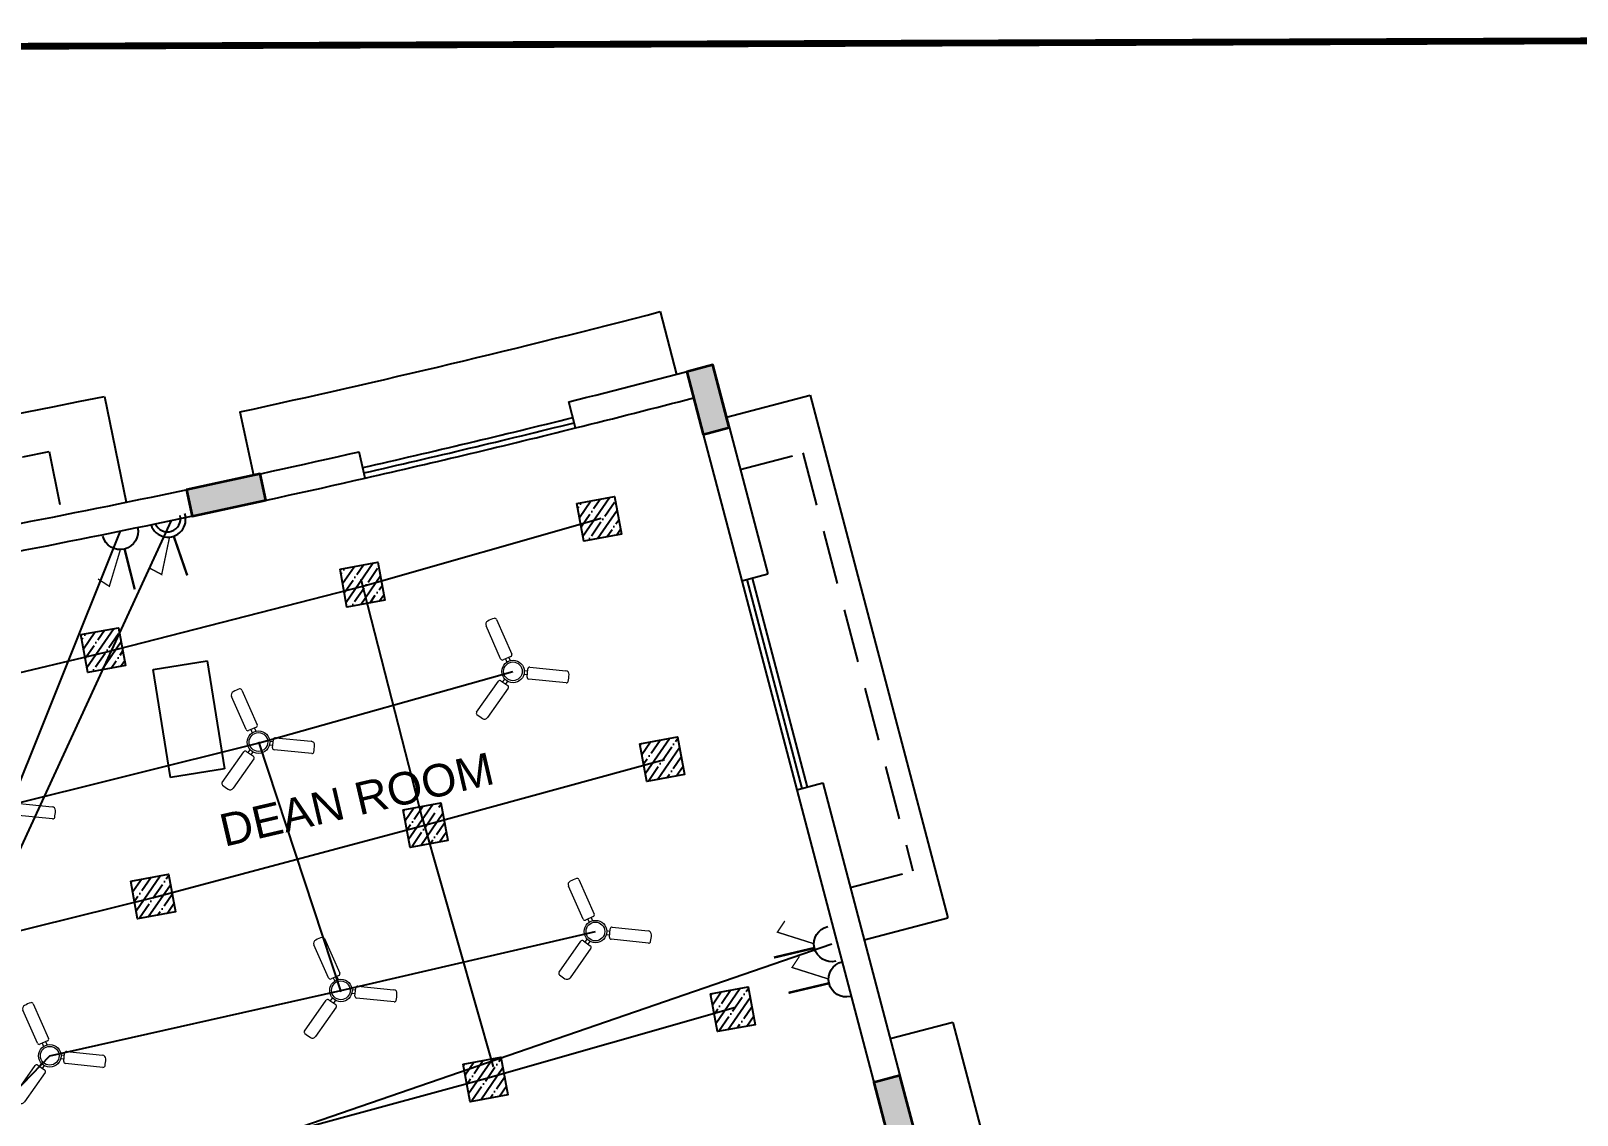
# Model space of a CAD drawing. Header units: inches. Extents: x -221585 to 401252, y -284294 to 332380.
# Drawn here: x 147030 to 148462, y 40882 to 41885 of the extents above; entities that cross this region are included whole.
import ezdxf

# ---------------------------------------------------------------- set-up
doc = ezdxf.new("R2010")
doc.units = ezdxf.units.IN
doc.header["$MEASUREMENT"] = 0
doc.linetypes.add('HIDDEN', pattern=[0.375, 0.25, -0.125])
doc.linetypes.add('HIDDEN2', pattern=[0.1875, 0.125, -0.0625])
for name, color, linetype, lineweight in [('ceilingfan', 1, 'Continuous', 15), ('column fa 25', 3, 'Continuous', 35), ('text', 72, 'HIDDEN2', 5)]:
    doc.layers.add(name, color=color, linetype=linetype, lineweight=lineweight)
for name, color, linetype in [('E-LIGHT', 7, 'Continuous'), ('Power', 7, 'Continuous'), ('UPS', 7, 'Continuous')]:
    doc.layers.add(name, color=color, linetype=linetype)
doc.styles.add('DIM', font='arial.ttf')

# ---------------------------------------------------------------- blocks, each defined once
blk = doc.blocks.new('ddfe')
at = {"layer": 'column fa 25', "ltscale": 10}
h = blk.add_hatch(color=3, dxfattribs=at)
h.set_gradient(color1=(141, 141, 141), color2=(145, 145, 145), one_color=1, tint=0.5699999928474426, name='CYLINDER')
h.paths.add_polyline_path([(177039.0371168449, 119902.3598854549), (177064.0371168449, 119902.3598854549), (177064.0371168449, 119962.3598854549), (177039.0371168449, 119962.3598854549)])
at = {"layer": 'column fa 25', "color": 2, "ltscale": 10}
blk.add_lwpolyline([(177039.0371168449, 119902.3598854549), (177064.0371168449, 119902.3598854549), (177064.0371168449, 119962.3598854549), (177039.0371168449, 119962.3598854549)], close=True, dxfattribs=at)
blk = doc.blocks.new('dd')
at = {"layer": 'column fa 25', "ltscale": 10}
h = blk.add_hatch(color=3, dxfattribs=at)
h.set_gradient(color1=(141, 141, 141), color2=(145, 145, 145), one_color=1, tint=0.5699999928474426, name='CYLINDER')
h.paths.add_polyline_path([(177327.7670854307, 119885.9636786617), (177352.7670854306, 119885.9636786617), (177352.7670854306, 119955.9636786617), (177327.7670854306, 119955.9636786617)])
at = {"layer": 'column fa 25', "color": 1, "ltscale": 10}
blk.add_lwpolyline([(177327.7670854307, 119885.9636786617), (177352.7670854307, 119885.9636786617), (177352.7670854307, 119955.9636786617), (177327.7670854307, 119955.9636786617)], close=True, dxfattribs=at)
blk = doc.blocks.new('Fan')
at = {"color": 6}
for p, q in [((-5.849026260251963, 15.66400337368628), (-5.849026260251963, 48.44635520340265)), ((5.200973739748036, 50.06313663481605), (5.200973739748036, 15.66400337368628)), ((3.500973739748037, 13.96400337368628), (-4.149026260251963, 13.96400337368628)), ((-1.87770297377526, 13.96400337368628), (-1.87770297377526, 10.81553400156918)), ((1.52229702622474, 13.96400337368628), (1.522297026224788, 10.82186680995101)), ((-45.2404408547329, -19.50379770972495), (-15.92297506288175, -1.901457628729635)), ((-10.23497911401192, -11.37506317707501), (-38.20033286315331, -28.16558902513616)), ((-13.59042098638705, -2.48385910557203), (-9.652577637169477, -9.042509100580359)), ((-12.57189563519764, -4.180257539202413), (-9.8780166864319, -2.562840340530685)), ((-10.82174303554538, -7.095213092539459), (-8.122434717673471, -5.47453607591113)), ((10.34429993121928, -7.337524472641705), (7.615734996249515, -5.779334631571107)), ((12.03036460478713, -4.385036383496096), (9.296300392959104, -2.823706094044032)), ((9.363071429136001, -9.05576548115557), (13.15671694466373, -2.412667280578107)), ((39.71391610298798, -28.34576269635517), (9.99628313692481, -11.37504186251227)), ((15.47599332602043, -1.77945557278925), (43.81474874170765, -17.96274673488785))]:
    blk.add_line(p, q, dxfattribs=at)
for centre, radius in [((-0.1589703073786836, 0.761382718568619), 10.2), ((-0.1807006427861353, 0.8705245543218709), 8.5)]:
    blk.add_circle(centre, radius, dxfattribs=at)
for centre, radius, start, end in [((-2.449026260251963, 48.44635520340265), 3.4, 92.73501415570652, 180), ((-0.17770297377526, 0.9005763105471019), 51, 85.72071533121701, 92.73501415570644), ((3.500973739748037, 50.06313663481605), 1.7, 0, 85.72071533121682), ((-4.149026260251963, 15.66400337368628), 1.7, 180, 270), ((3.500973739748037, 15.66400337368628), 1.7, 270, 0), ((-15.04789876305563, -3.358935405398158), 1.7, 30.98079720153926, 120.9807972015393), ((-11.11005541383805, -9.917585400406487), 1.7, 300.9807972015392, 30.98079720153926), ((10.83931547370878, -9.898797817939494), 1.7, 150.2707944250351, 240.2707944250351), ((14.63296098923651, -3.255699617362031), 1.7, 60.27079442503516, 150.2707944250351), ((-44.36536455490677, -20.96127548639348), 1.7, 120.9807972015392, 206.323910404058), ((-0.17770297377526, 0.9005763105471019), 51, 206.323910404057, 213.3255285482934), ((-39.95048546280557, -25.25063347179912), 3.4, 213.3255285482932, 300.9807972015392), ((40.55694843977195, -26.86951865178239), 1.7, 240.270794425035, 325.7165135963652), ((-0.17770297377526, 0.9005763105471019), 51, 325.7165135963653, 332.7215459220115), ((42.12868406813975, -20.91523482403341), 3.4, 332.7215459220112, 60.27079442503499)]:
    blk.add_arc(centre, radius, start, end, dxfattribs=at)
blk = doc.blocks.new('erewrewgregre')
for p, q in [((1543.251344523839, -964.4104493089363), (1543.251344523839, -964.917449308936)), ((1544.265344523839, -964.410449308936), (1543.251344523839, -964.4104493089363)), ((1544.265344523839, -964.917449308936), (1544.265344523839, -964.410449308936)), ((1543.251344523839, -964.917449308936), (1544.265344523839, -964.917449308936))]:
    blk.add_line(p, q)
blk = doc.blocks.new('16A')
at = {"layer": 'E-LIGHT', "color": 1}
for points, const_width in [([(5916857.366714802, -1642747.975338838), (5916860.891650997, -1642951.992928883)], 11.65988794327691), ([(5916882.032295416, -1642953.270097609), (5916975.242443752, -1642791.073573196), (5917020.964289616, -1642838.47335907)], 6.642188769785341)]:
    blk.add_lwpolyline(points, dxfattribs=dict(at, const_width=const_width))
for centre, radius, start, end in [((5916862.402337939, -1643039.429038902), 87.44915957457684, 0.9898356028704102, 180.9898356028704), ((5916863.32023774, -1643042.72878111), 64.56889370226126, 4.272535480229126, 175.7578829961993)]:
    blk.add_arc(centre, radius, start, end, dxfattribs=at)
blk = doc.blocks.new('ups 6A')
at = {"layer": 'E-LIGHT', "color": 4}
for points, const_width in [([(5905666.90733631, -1658491.29132338), (5905670.432272505, -1658287.273733335)], 11.6598879432769), ([(5905691.572916924, -1658285.996564608), (5905784.783065259, -1658448.193089021), (5905830.504911125, -1658400.793303147)], 6.642188769785338)]:
    blk.add_lwpolyline(points, dxfattribs=dict(at, const_width=const_width))
blk.add_arc((5905671.942959446, -1658199.837623316), 87.44915957457678, 179.0101643971296, 359.0101643971296, dxfattribs=at)

msp = doc.modelspace()

# ---------------------------------------------------------------- hatches: boundary and pattern name
at = {"ltscale": 10}
h = msp.add_hatch(dxfattribs=at)
h.set_pattern_fill('ANSI35', color=1, scale=50, angle=10.47613211229645)
h.set_pattern_definition([(55.47613211229646, (27837.25167215559, -165857.0893357901), (-10.29862709311116, 7.084368708433852), []), (55.47613211229646, (27845.94317004177, -165855.4822066005), (-10.29862709311116, 7.084368708433852), [15.62499999999999, -3.124999999999997, 0, -3.124999999999997])])
h.paths.add_polyline_path([(147576.9514881618, 41419.6662961997), (147570.496668285, 41454.57453735211), (147535.5884271325, 41448.11971747529), (147542.0432470094, 41413.21147632284)])
h = msp.add_hatch(dxfattribs=at)
h.set_pattern_fill('ANSI35', color=1, scale=50, angle=10.47613211229645)
h.set_pattern_definition([(55.47613211229646, (27618.09260713718, -165918.0512344204), (-10.29862709311116, 7.084368708433852), []), (55.47613211229646, (27626.78410502336, -165916.4441052307), (-10.29862709311116, 7.084368708433852), [15.62499999999999, -3.124999999999997, 0, -3.124999999999997])])
h.paths.add_polyline_path([(147357.7924231434, 41358.70439756945), (147351.3376032666, 41393.61263872186), (147316.4293621141, 41387.15781884504), (147322.884181991, 41352.24957769259)])
h = msp.add_hatch(dxfattribs=at)
h.set_pattern_fill('ANSI35', color=1, scale=50, angle=10.47613211229645)
h.set_pattern_definition([(55.47613211229646, (27378.26873678538, -165978.5306278975), (-10.29862709311116, 7.084368708433852), []), (55.47613211229646, (27386.96023467156, -165976.9234987079), (-10.29862709311116, 7.084368708433852), [15.62499999999999, -3.124999999999998, 0, -3.124999999999998])])
h.paths.add_polyline_path([(147117.9685527916, 41298.22500409231), (147111.5137329148, 41333.13324524472), (147076.6054917623, 41326.6784253679), (147083.0603116392, 41291.77018421545)])
h = msp.add_hatch(dxfattribs=at)
h.set_pattern_fill('ANSI35', color=1, scale=50, angle=10.47613211229645)
h.set_pattern_definition([(55.47613211229646, (28123.42706382833, -166031.3902403649), (-10.29862709311116, 7.084368708433852), []), (55.47613211229646, (28132.11856171451, -166029.7831111753), (-10.29862709311116, 7.084368708433852), [15.62499999999999, -3.124999999999996, 0, -3.124999999999996])])
h.paths.add_polyline_path([(147635.4372759132, 41197.22034917195), (147628.9824560364, 41232.12859032438), (147594.074214884, 41225.67377044754), (147600.5290347608, 41190.7655292951)])
h = msp.add_hatch(dxfattribs=at)
h.set_pattern_fill('ANSI35', color=1, scale=50, angle=10.47613211229645)
h.set_pattern_definition([(55.47613211229646, (27904.26799880992, -166092.3521389952), (-10.29862709311116, 7.084368708433852), []), (55.47613211229646, (27912.9594966961, -166090.7450098055), (-10.29862709311116, 7.084368708433852), [15.62499999999999, -3.124999999999997, 0, -3.124999999999997])])
h.paths.add_polyline_path([(147416.2782108948, 41136.2584505417), (147409.823391018, 41171.16669169412), (147374.9151498656, 41164.71187181729), (147381.3699697424, 41129.80363066485)])
h = msp.add_hatch(dxfattribs=at)
h.set_pattern_fill('ANSI35', color=1, scale=50, angle=10.47613211229645)
h.set_pattern_definition([(55.47613211229646, (27652.00142516831, -166158.518558708), (-10.29862709311116, 7.084368708433852), []), (55.47613211229646, (27660.69292305448, -166156.9114295183), (-10.29862709311116, 7.084368708433852), [15.62499999999999, -3.124999999999997, 0, -3.124999999999997])])
h.paths.add_polyline_path([(147164.0116372532, 41070.09203082886), (147157.5568173764, 41105.00027198131), (147122.6485762239, 41098.54545210446), (147129.1033961008, 41063.63721095203)])
h = msp.add_hatch(dxfattribs=at)
h.set_pattern_fill('ANSI35', color=1, scale=50, angle=10.47613211229645)
h.set_pattern_definition([(55.47613211229646, (28188.68365386121, -166262.8575201247), (-10.29862709311116, 7.084368708433852), []), (55.47613211229646, (28197.37515174739, -166261.250390935), (-10.29862709311116, 7.084368708433852), [15.62499999999998, -3.124999999999996, 0, -3.124999999999996])])
h.paths.add_polyline_path([(147700.6938659461, 40965.75306941215), (147694.2390460693, 41000.6613105646), (147659.3308049169, 40994.20649068776), (147665.7856247936, 40959.29824953531)])
h = msp.add_hatch(dxfattribs=at)
h.set_pattern_fill('ANSI35', color=1, scale=50, angle=10.47613211229645)
h.set_pattern_definition([(55.47613211229646, (27959.80064471804, -166327.7051253359), (-10.29862709311116, 7.084368708433852), []), (55.47613211229646, (27968.49214260422, -166326.0979961462), (-10.29862709311116, 7.084368708433852), [15.62499999999999, -3.124999999999997, 0, -3.124999999999997])])
h.paths.add_polyline_path([(147471.8108568029, 40900.90546420096), (147465.3560369261, 40935.81370535341), (147430.4477957737, 40929.35888547656), (147436.9026156505, 40894.45064432411)])

# ---------------------------------------------------------------- linework, layer by layer
at = {"color": 1, "ltscale": 10}
msp.add_line((147612.8843439643, 41625.59011505486, -0.42108625411155), (147627.9658793743, 41567.51647827396), dxfattribs=at)
at = {"color": 4, "ltscale": 8}
for p, q in [((147661.5575681427, 41576.3018634863, 0.4210862541116874), (147712.5026487865, 41382.86505899328, 0.4210862541116874)), ((147643.7412948952, 41545.78893961594, 0.5524348675406857), (147688.3270364391, 41376.4979742812, 0.4210862541116874)), ((147739.2637141322, 41183.09307551797, 0.4210862541116874), (147820.7493085819, 40873.69493926456, 0.4210862541116874)), ((147763.4393264794, 41189.46016023011, 0.4210862541116874), (147872.940201604, 40773.68891979661, 0.4210862541116874))]:
    msp.add_line(p, q, dxfattribs=at)
at = {"color": 20, "ltscale": 10}
for p, q in [((147098.2764421992, 41547.15087605803, -0.4190653812715197), (147118.3609900573, 41449.18858261188)), ((147674.2960094488, 41527.91764507443), (147751.6579689541, 41548.29231615149, 0.4210862541122656)), ((147751.6579689541, 41548.29231615161, 0.4210862541122656), (147878.9996631866, 41064.78006924363, 0.4210862541056717)), ((147223.7208105368, 41532.77076532002, -0.4207134500392786), (147236.4740005308, 41474.14179514186)), ((147801.637703681, 41044.4053981663), (147878.9996631866, 41064.78006924351, 0.4210862541136298)), ((147883.8448894384, 40967.8540285909, 0.4210862541116874), (147825.8234198095, 40952.57302528311, 0.4210862541116874)), ((147883.8448894384, 40967.8540285909, 0.4210862541116874), (147985.7182448244, 40581.0442310645, 0.4210862541116874))]:
    msp.add_line(p, q, dxfattribs=at)
at = {"color": 4, "ltscale": 10}
for p, q in [((147534.3212591042, 41517.91103140533), (147528.2843038472, 41542.1711874482)), ((147339.675504609, 41471.51479554677), (147334.1197026482, 41495.88964046061)), ((147688.3270364391, 41376.49797428114, 0.4210862541116874), (147712.5026487865, 41382.86505899328, 0.4210862541111438)), ((147739.2637141322, 41183.09307551797, 0.4210862541116874), (147763.4393264794, 41189.46016023011, 0.4210862541116874))]:
    msp.add_line(p, q, dxfattribs=at)
at = {"color": 20, "linetype": 'HIDDEN', "ltscale": 200}
for p, q in [((147047.2611660061, 41496.04421523894, -0.4207511637557927), (147058.9575165523, 41437.19529524975, -0.06010909702849313)), ((147686.9006304031, 41479.56642038361), (147744.9221000332, 41494.84742369183, 0.3158146905907462)), ((147744.9221000333, 41494.84742369183, 0.3158146905908226), (147846.795455419, 41108.0376261654, 0.3158146905900712)), ((147788.773985789, 41092.75662285721), (147846.795455419, 41108.03762616531, 0.3158146905901627))]:
    msp.add_line(p, q, dxfattribs=at)
at = {"color": 3}
msp.add_line((147160.0360970557, 41432.28363273488), (146825.9132745052, 40706.66533539388, -0.0007212352023432846), dxfattribs=at)
at = {"color": 42}
for p, q in [((146825.9132745052, 40706.66533539387, -0.000721235202343296), (147112.9818822688, 41421.90525837441)), ((146824.6498721338, 40714.50042403759, -0.0007142771313617429), (147771.6739926792, 41040.55653915822))]:
    msp.add_line(p, q, dxfattribs=at)
at = {"color": 6}
for p, q in [((147337.6991234226, 41371.59700740944), (147558.0816340698, 41434.58241206524)), ((147099.3519657757, 41310.50419476349), (147337.6991234226, 41371.59700740944)), ((147392.9181070831, 41156.37515232561), (147336.1596378539, 41377.81232680223)), ((146856.467208961, 41252.46566376043), (147099.3519657757, 41310.50419476349)), ((147241.4875220442, 41226.61312778724, 0.01976317023007187), (147476.5413832782, 41292.71461916337, 0.01976317023007187)), ((147001.1352557907, 41166.87108678896), (147241.4875220442, 41226.61312778724, 0.01976317023007187)), ((147241.0418073725, 41227.58157801253), (147317.2504068431, 40996.19584833281)), ((147394.7697629193, 41150.23984798254), (147616.6951331003, 41211.26804254018)), ((147143.6627399428, 41083.54967292771), (147394.7697629193, 41150.23984798254)), ((147392.9181070831, 41156.37515232561), (147458.29790402, 40926.89076136066)), ((146903.4843873859, 41024.03167277954), (147143.6627399428, 41083.54967292771)), ((147317.3164567695, 40997.43312734369, 0.01976317023007187), (147552.8285508608, 41051.99607084525, 0.01976317023007187)), ((147047.7393074495, 40937.04656162034), (147317.3164567695, 40997.43312734369, 0.01976317023007187)), ((147451.0898221028, 40915.97630237509), (147682.5073796832, 40981.90685590263)), ((147207.2232455849, 40849.77578883409), (147451.0898221028, 40915.97630237509))]:
    msp.add_line(p, q, dxfattribs=at)
at = {"color": 5, "ltscale": 8}
for p, q in [((147697.9972813772, 41379.04480816581, 0.4210862541116874), (147748.9339590702, 41185.6399094027, 0.4210862541116874)), ((147688.327036439, 41376.4979742812, 0.4210862541116874), (147739.2637141321, 41183.09307551797, 0.4210862541116874)), ((147693.1621589081, 41377.77139122353, 0.4210862541116874), (147744.0988366012, 41184.36649246031, 0.4210862541116874))]:
    msp.add_line(p, q, dxfattribs=at)
at = {"color": 1}
msp.add_line((146824.0734647472, 40704.75456945516, -0.0007272170771794133), (147047.7393074495, 40937.04656162034), dxfattribs=at)
at = {"color": 6, "const_width": 6.3}
msp.add_lwpolyline([(141615.1056415408, 36021.81422542382), (141615.1056415408, 41852.59166906783), (150230.4489499363, 41882.18012622601), (150230.4489499363, 36051.402682582)], close=True, dxfattribs=at)
at = {"color": 1, "ltscale": 10}
for points, elevation in [([(147535.5884271325, 41448.11971747529), (147570.496668285, 41454.57453735211), (147576.9514881618, 41419.6662961997), (147542.0432470094, 41413.21147632284)], 0.03952634045871082), ([(147316.4293621141, 41387.15781884504), (147351.3376032666, 41393.61263872186), (147357.7924231434, 41358.70439756945), (147322.884181991, 41352.24957769259)], 0.03952634045871082), ([(147076.6054917623, 41326.6784253679), (147111.5137329148, 41333.13324524472), (147117.9685527916, 41298.22500409231), (147083.0603116392, 41291.77018421545)], 0.01976317022938975)]:
    msp.add_lwpolyline(points, close=True, dxfattribs=dict(at, elevation=elevation))
for points in [[(147594.074214884, 41225.67377044754), (147628.9824560364, 41232.12859032438), (147635.4372759132, 41197.22034917195), (147600.5290347608, 41190.7655292951)], [(147374.9151498656, 41164.71187181729), (147409.823391018, 41171.16669169412), (147416.2782108948, 41136.2584505417), (147381.3699697424, 41129.80363066485)], [(147122.6485762239, 41098.54545210446), (147157.5568173764, 41105.00027198131), (147164.0116372532, 41070.09203082886), (147129.1033961008, 41063.63721095203)], [(147659.3308049169, 40994.20649068776), (147694.2390460693, 41000.6613105646), (147700.6938659461, 40965.75306941215), (147665.7856247936, 40959.29824953531)], [(147430.4477957737, 40929.35888547656), (147465.3560369261, 40935.81370535341), (147471.8108568029, 40900.90546420096), (147436.9026156505, 40894.45064432411)]]:
    msp.add_lwpolyline(points, close=True, dxfattribs=at)
at = {"color": 20, "ltscale": 10}
for centre, radius, start, end in [((145092.1313793975, 51332.11455697683, -0.42108625411155), 10028.5, 282.2720164353402, 284.5579408505034), ((145092.1313793858, 51332.11455697991), 9988.5, 272.6704846629536, 281.5864046641698)]:
    msp.add_arc(centre, radius, start, end, dxfattribs=at)
at = {"color": 4, "ltscale": 10}
for centre, radius, start, end in [((145092.1313793858, 51332.11455697991), 10088.5, 283.9738019584002, 284.7551354826152), ((145092.1313793004, 51332.11455732721), 10113.50000035763, 283.9738019584002, 284.6135031688665), ((145092.1313793858, 51332.11455697991), 10088.5, 280.9587692825887, 282.8401676092988), ((145092.1313793858, 51332.11455697991), 10113.5, 280.9587691704674, 282.8401676092988)]:
    msp.add_arc(centre, radius, start, end, dxfattribs=at)
at = {"color": 5, "ltscale": 10}
for radius in [10103.5, 10108.5, 10108.5, 10113.5]:
    msp.add_arc((145092.1313793858, 51332.11455697991), radius, 282.8401676092988, 283.9738019584002, dxfattribs=at)
at = {"color": 20, "linetype": 'HIDDEN', "ltscale": 200}
msp.add_arc((145092.1313793975, 51332.11455697683, -0.42108625411155), 10028.5, 278.9563077059026, 281.2422321215909, dxfattribs=at)

# ---------------------------------------------------------------- block references
at = {"color": 4, "extrusion": (0, 0, -1), "xscale": 100.0000000000058, "yscale": 100.0000000000058, "zscale": -100, "rotation": 260.86637250668}
msp.add_blockref('erewrewgregre', (-27428.05857161235, 178354.093603193, -0.0154767592004664), dxfattribs=at)
at = {"layer": 'ceilingfan', "xscale": 1.02030405060046, "yscale": 1.02030405060046, "zscale": 1.02030405060046, "rotation": 23.8991157297799}
for p in [(147477.06977918, 41291.97726668452, 0.01976317023007187), (147241.4875220442, 41226.61312778724, 0.01976317023007187), (147001.6636516924, 41166.1337343101), (147553.3569467625, 41051.25871836639, 0.01976317023007187), (147317.7794679784, 40996.78860261862, 0.01976317023007187), (147048.2677033512, 40936.30920914149)]:
    msp.add_blockref('Fan', p, dxfattribs=at)
at = {"layer": 'column fa 25', "color": 3, "extrusion": (-0.002535115944352898, 0.01958165188282752, 0.9998050470450169), "rotation": 187.3767011727189}
for p in [(8418.803145914513, 119433.9107176034, 439.7935007411133), (8331.481971574374, 120107.3567983113, 387.2854700204798)]:
    msp.add_blockref('ddfe', p, dxfattribs=at)
at = {"layer": 'column fa 25', "color": 3, "rotation": 282.109174244483}
msp.add_blockref('dd', (-7243.200922169723, 189693.8754208063, 7.870164248469194e-07), dxfattribs=at)
at = {"layer": 'Power', "xscale": 0.1885885860805314, "yscale": 0.1885885860805314, "zscale": 0.1885885860805314, "rotation": 198.045406534546}
msp.add_blockref('16A', (1304107.545638482, 92474.85399779725), dxfattribs=at)
at = {"layer": 'UPS', "color": 3, "xscale": -0.1887460698150345, "yscale": 0.1887460698150343, "zscale": 0.1887460698150344}
for p, rotation in [((1161527.094398667, 599466.8553402441), 13.13214812066096), ((691216.2273179338, -981269.6583395848), 282.3107048128291), ((691229.7612117081, -981302.327675744), 282.3107048128291)]:
    msp.add_blockref('ups 6A', p, dxfattribs=dict(at, rotation=rotation))

# ---------------------------------------------------------------- texts
at = {"layer": 'text', "lineweight": -2, "ltscale": 2, "insert": (147209.5369943917, 41129.88155998106, -0.42108625411155), "char_height": 30, "width": 720.441937399322, "attachment_point": 7, "rotation": 13.138770620571583, "style": 'DIM'}
msp.add_mtext('{\\C3;DEAN ROOM}', dxfattribs=at)

doc.saveas('drawing.dxf')
